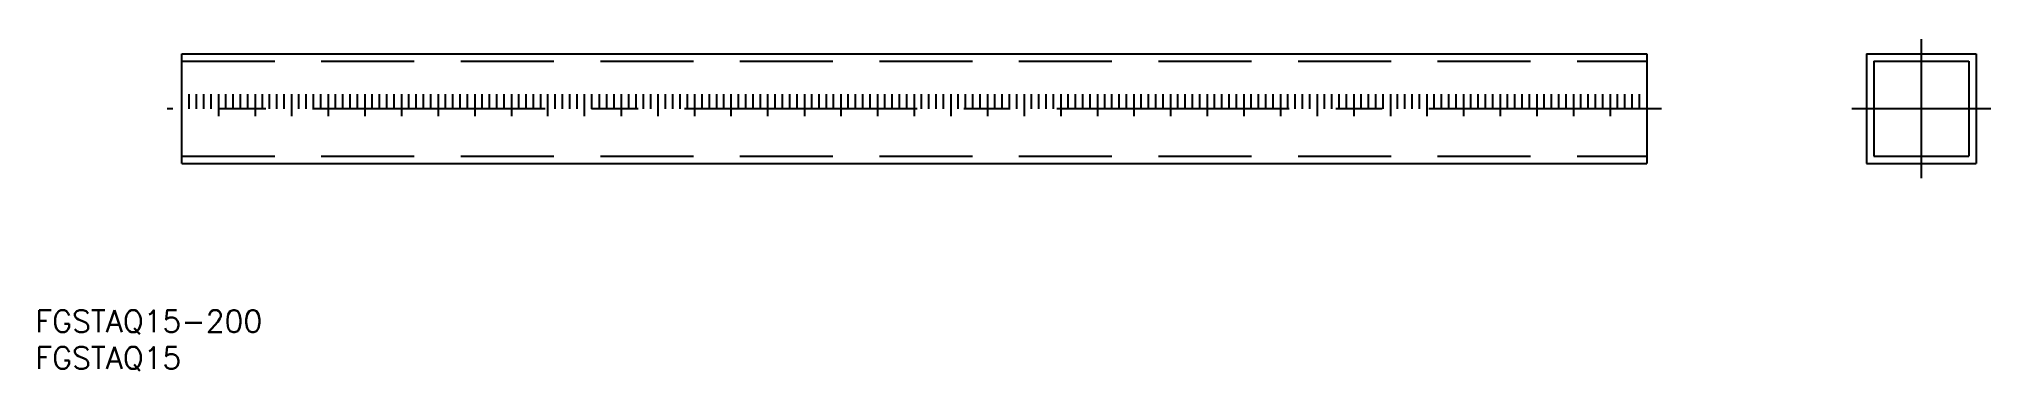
# Model space of a CAD drawing. Extents: x -19 to 247, y -28 to 17.
import ezdxf

# ---------------------------------------------------------------- set-up
doc = ezdxf.new("R2010")
doc.units = 0
doc.linetypes.add('CENTER', pattern=[50.8, 31.75, -6.35, 6.35, -6.35])
doc.linetypes.add('DASHED', pattern=[19.05, 12.7, -6.35])
doc.layers.get('0').update_dxf_attribs({"linetype": 'CONTINUOUS'})
doc.layers.add('CENTER', color=1, linetype='CONTINUOUS')
doc.styles.get("Standard").update_dxf_attribs({"font": 'txt.shx', "height": 3, "bigfont": 'bigfont.shx'})

msp = doc.modelspace()

# ---------------------------------------------------------------- linework, layer by layer
at = {"color": 7, "linetype": 'CONTINUOUS'}
for p, q in [((0, 0), (0, 15)), ((0, 15), (200, 15)), ((200, 15), (200, 0)), ((230, 15), (230, 0)), ((230, 15), (245, 15)), ((231, 14), (231, 1)), ((231, 14), (244, 14)), ((244, 14), (244, 1)), ((245, 15), (245, 0)), ((1, 7.5), (1, 9.5)), ((2, 7.5), (2, 9.5)), ((3, 7.5), (3, 9.5)), ((4, 7.5), (4, 9.5)), ((5, 9.5), (5, 6.5)), ((6, 7.5), (6, 9.5)), ((7, 7.5), (7, 9.5)), ((8, 7.5), (8, 9.5)), ((9, 7.5), (9, 9.5)), ((10, 9.5), (10, 6.5)), ((11, 7.5), (11, 9.5)), ((12, 7.5), (12, 9.5)), ((13, 7.5), (13, 9.5)), ((14, 7.5), (14, 9.5)), ((15, 9.5), (15, 6.5)), ((16, 7.5), (16, 9.5)), ((17, 7.5), (17, 9.5)), ((18, 7.5), (18, 9.5)), ((19, 7.5), (19, 9.5)), ((20, 9.5), (20, 6.5)), ((21, 7.5), (21, 9.5)), ((22, 7.5), (22, 9.5)), ((23, 7.5), (23, 9.5)), ((24, 7.5), (24, 9.5)), ((25, 9.5), (25, 6.5)), ((26, 7.5), (26, 9.5)), ((27, 7.5), (27, 9.5)), ((28, 7.5), (28, 9.5)), ((29, 7.5), (29, 9.5)), ((30, 9.5), (30, 6.5)), ((31, 7.5), (31, 9.5)), ((32, 7.5), (32, 9.5)), ((33, 7.5), (33, 9.5)), ((34, 7.5), (34, 9.5)), ((35, 9.5), (35, 6.5)), ((36, 7.5), (36, 9.5)), ((37, 7.5), (37, 9.5)), ((38, 7.5), (38, 9.5)), ((39, 7.5), (39, 9.5)), ((40, 9.5), (40, 6.5)), ((41, 7.5), (41, 9.5)), ((42, 7.5), (42, 9.5)), ((43, 7.5), (43, 9.5)), ((44, 7.5), (44, 9.5)), ((45, 9.5), (45, 6.5)), ((46, 7.5), (46, 9.5)), ((47, 7.5), (47, 9.5)), ((48, 7.5), (48, 9.5)), ((49, 7.5), (49, 9.5)), ((50, 6.5), (50, 9.5)), ((51, 7.5), (51, 9.5)), ((52, 7.5), (52, 9.5)), ((53, 7.5), (53, 9.5)), ((54, 7.5), (54, 9.5)), ((55, 6.5), (55, 9.5)), ((56, 7.5), (56, 9.5)), ((57, 9.5), (57, 7.5)), ((58, 9.5), (58, 7.5)), ((59, 9.5), (59, 7.5)), ((59, 9.5), (59, 7.5)), ((60, 9.5), (60, 6.5)), ((61, 9.5), (61, 7.5)), ((61, 9.5), (61, 7.5)), ((62, 9.5), (62, 7.5)), ((63, 9.5), (63, 7.5)), ((64, 9.5), (64, 7.5)), ((65, 9.5), (65, 6.5)), ((65, 9.5), (65, 7.5)), ((66, 9.5), (66, 7.5)), ((67, 9.5), (67, 7.5)), ((68, 9.5), (68, 7.5)), ((69, 9.5), (69, 7.5)), ((69, 9.5), (69, 7.5)), ((70, 9.5), (70, 6.5)), ((71, 9.5), (71, 7.5)), ((71, 9.5), (71, 7.5)), ((72, 9.5), (72, 7.5)), ((73, 9.5), (73, 7.5)), ((74, 7.5), (74, 9.5)), ((75, 6.5), (75, 9.5)), ((76, 7.5), (76, 9.5)), ((77, 7.5), (77, 9.5)), ((78, 7.5), (78, 9.5)), ((79, 7.5), (79, 9.5)), ((80, 6.5), (80, 9.5)), ((81, 7.5), (81, 9.5)), ((82, 7.5), (82, 9.5)), ((83, 7.5), (83, 9.5)), ((84, 7.5), (84, 9.5)), ((85, 9.5), (85, 6.5)), ((86, 7.5), (86, 9.5)), ((87, 7.5), (87, 9.5)), ((88, 7.5), (88, 9.5)), ((89, 7.5), (89, 9.5)), ((90, 9.5), (90, 6.5)), ((91, 7.5), (91, 9.5)), ((92, 7.5), (92, 9.5)), ((93, 7.5), (93, 9.5)), ((94, 7.5), (94, 9.5)), ((95, 9.5), (95, 6.5)), ((96, 7.5), (96, 9.5)), ((97, 7.5), (97, 9.5)), ((98, 7.5), (98, 9.5)), ((99, 7.5), (99, 9.5)), ((100, 9.5), (100, 6.5)), ((101, 7.5), (101, 9.5)), ((102, 7.5), (102, 9.5)), ((103, 7.5), (103, 9.5)), ((104, 7.5), (104, 9.5)), ((105, 9.5), (105, 6.5)), ((106, 7.5), (106, 9.5)), ((107, 7.5), (107, 9.5)), ((108, 7.5), (108, 9.5)), ((109, 7.5), (109, 9.5)), ((110, 9.5), (110, 6.5)), ((111, 7.5), (111, 9.5)), ((112, 7.5), (112, 9.5)), ((113, 7.5), (113, 9.5)), ((114, 7.5), (114, 9.5)), ((115, 9.5), (115, 6.5)), ((116, 7.5), (116, 9.5)), ((117, 7.5), (117, 9.5)), ((118, 7.5), (118, 9.5)), ((119, 7.5), (119, 9.5)), ((120, 9.5), (120, 6.5)), ((121, 7.5), (121, 9.5)), ((122, 7.5), (122, 9.5)), ((123, 7.5), (123, 9.5)), ((124, 7.5), (124, 9.5)), ((125, 9.5), (125, 6.5)), ((126, 7.5), (126, 9.5)), ((127, 7.5), (127, 9.5)), ((128, 7.5), (128, 9.5)), ((129, 7.5), (129, 9.5)), ((130, 9.5), (130, 6.5)), ((131, 7.5), (131, 9.5)), ((132, 7.5), (132, 9.5)), ((133, 7.5), (133, 9.5)), ((134, 7.5), (134, 9.5)), ((135, 9.5), (135, 6.5)), ((136, 7.5), (136, 9.5)), ((137, 7.5), (137, 9.5)), ((138, 7.5), (138, 9.5)), ((139, 7.5), (139, 9.5)), ((140, 9.5), (140, 6.5)), ((141, 7.5), (141, 9.5)), ((142, 7.5), (142, 9.5)), ((143, 7.5), (143, 9.5)), ((144, 7.5), (144, 9.5)), ((145, 9.5), (145, 6.5)), ((146, 7.5), (146, 9.5)), ((147, 7.5), (147, 9.5)), ((148, 7.5), (148, 9.5)), ((149, 7.5), (149, 9.5)), ((150, 9.5), (150, 6.5)), ((151, 7.5), (151, 9.5)), ((152, 7.5), (152, 9.5)), ((153, 7.5), (153, 9.5)), ((154, 7.5), (154, 9.5)), ((155, 9.5), (155, 6.5)), ((156, 7.5), (156, 9.5)), ((157, 7.5), (157, 9.5)), ((158, 7.5), (158, 9.5)), ((159, 7.5), (159, 9.5)), ((160, 9.5), (160, 6.5)), ((161, 7.5), (161, 9.5)), ((162, 7.5), (162, 9.5)), ((163, 7.5), (163, 9.5)), ((164, 7.5), (164, 9.5)), ((165, 9.5), (165, 6.5)), ((166, 7.5), (166, 9.5)), ((167, 7.5), (167, 9.5)), ((168, 7.5), (168, 9.5)), ((169, 7.5), (169, 9.5)), ((170, 9.5), (170, 6.5)), ((171, 7.5), (171, 9.5)), ((172, 7.5), (172, 9.5)), ((173, 7.5), (173, 9.5)), ((174, 7.5), (174, 9.5)), ((175, 9.5), (175, 6.5)), ((176, 7.5), (176, 9.5)), ((177, 7.5), (177, 9.5)), ((178, 7.5), (178, 9.5)), ((179, 7.5), (179, 9.5)), ((180, 9.5), (180, 6.5)), ((181, 7.5), (181, 9.5)), ((182, 7.5), (182, 9.5)), ((183, 7.5), (183, 9.5)), ((184, 7.5), (184, 9.5)), ((185, 9.5), (185, 6.5)), ((186, 7.5), (186, 9.5)), ((187, 7.5), (187, 9.5)), ((188, 7.5), (188, 9.5)), ((189, 7.5), (189, 9.5)), ((190, 9.5), (190, 6.5)), ((191, 7.5), (191, 9.5)), ((192, 7.5), (192, 9.5)), ((193, 7.5), (193, 9.5)), ((194, 7.5), (194, 9.5)), ((195, 9.5), (195, 6.5)), ((196, 7.5), (196, 9.5)), ((197, 7.5), (197, 9.5)), ((198, 7.5), (198, 9.5)), ((199, 7.5), (199, 9.5)), ((0, 0), (200, 0)), ((230, 0), (245, 0)), ((231, 1), (244, 1))]:
    msp.add_line(p, q, dxfattribs=at)
at = {"color": 3, "linetype": 'DASHED'}
for p, q in [((0, 14), (200, 14)), ((0, 1), (200, 1))]:
    msp.add_line(p, q, dxfattribs=at)
at = {"layer": 'CENTER', "color": 1, "linetype": 'CENTER'}
for p, q in [((237.5, -2), (237.5, 17)), ((202, 7.5), (-2, 7.5)), ((247, 7.5), (228, 7.5))]:
    msp.add_line(p, q, dxfattribs=at)

# ---------------------------------------------------------------- texts
at = {"color": 7, "linetype": 'CONTINUOUS'}
for s, p in [('FGSTAQ15-200', (-20, -23)), ('FGSTAQ15', (-20, -28))]:
    msp.add_text(s, height=3, dxfattribs=at).set_placement(p)

doc.saveas('drawing.dxf')
